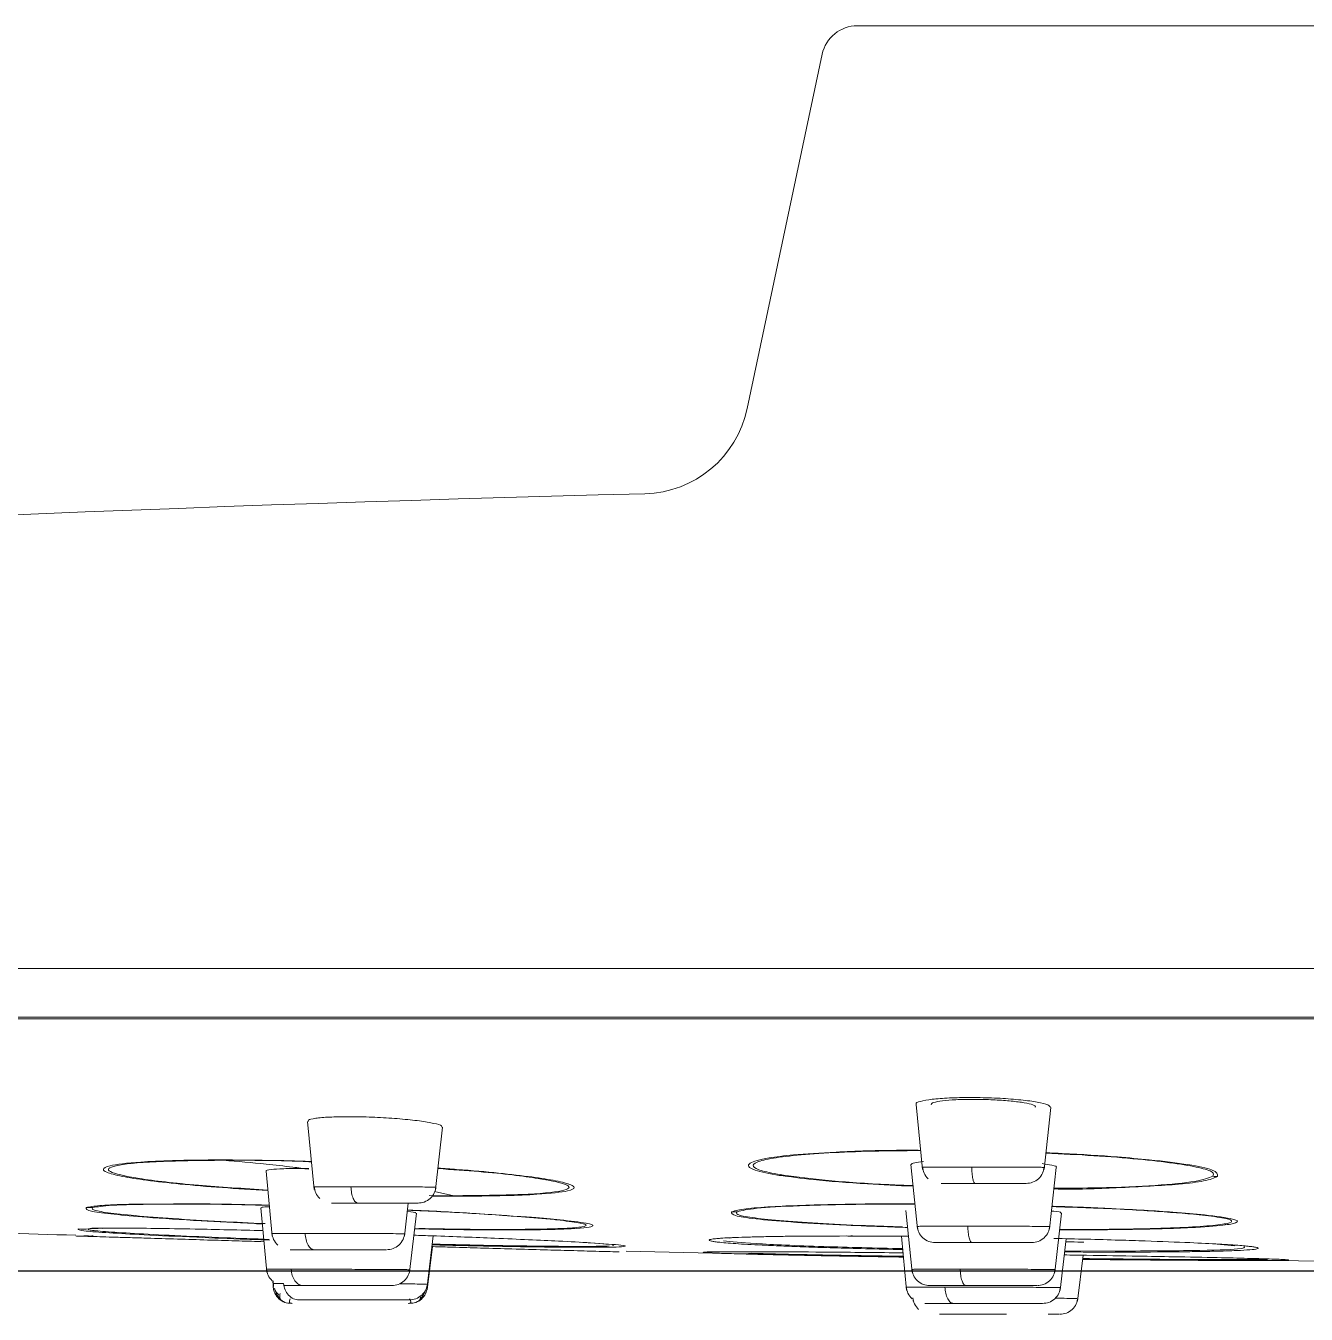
# Model space of a CAD drawing. Extents: x 2239 to 2659, y -1043 to -449.
# Drawn here: x 2483.07 to 2490.21, y -604.99 to -597.8 of the extents above; entities that cross this region are included whole.
import ezdxf

# ---------------------------------------------------------------- set-up
doc = ezdxf.new("R2010")
doc.units = 0
doc.header["$LTSCALE"] = 7
doc.header["$MEASUREMENT"] = 0
doc.layers.get('0').update_dxf_attribs({"color": 2, "linetype": 'CONTINUOUS'})
doc.layers.add('D', color=2, linetype='CONTINUOUS')

msp = doc.modelspace()

# ---------------------------------------------------------------- linework, layer by layer
at = {"color": 7, "linetype": 'Continuous', "lineweight": 15}
for p, q in [((2487.5119, -597.9595), (2487.0937, -599.9367)), ((2486.522, -600.4123), (2486.5218, -600.4123)), ((2491.9455, -603.0609), (2469.876, -603.0609)), ((2488.0355, -603.8197), (2488.0725, -604.1837)), ((2488.75, -604.1837), (2488.7876, -603.8369)), ((2484.6398, -603.9151), (2484.677, -604.2942)), ((2485.3544, -604.2942), (2485.3933, -603.9474)), ((2488.0074, -604.1559), (2488.0436, -604.5151)), ((2488.7809, -604.5151), (2488.8185, -604.1713)), ((2484.4075, -604.193), (2484.4424, -604.5555)), ((2484.6465, -604.1771), (2484.6111, -604.1769)), ((2485.1796, -604.5555), (2485.2007, -604.3709)), ((2487.9539, -604.3759), (2487.7642, -604.3772)), ((2484.3783, -604.3968), (2484.4119, -604.7567)), ((2485.209, -604.7567), (2485.2475, -604.4271)), ((2487.9792, -604.412), (2488.0134, -604.7566)), ((2488.8105, -604.7566), (2488.8471, -604.4267)), ((2489.0928, -604.4009), (2489.0271, -604.3983)), ((2483.4937, -604.5117), (2483.5273, -604.5104)), ((2483.4651, -604.558), (2483.4357, -604.557)), ((2485.3066, -604.8369), (2485.3408, -604.5535)), ((2486.2869, -604.5972), (2486.1948, -604.5914)), ((2486.3185, -604.6007), (2486.2869, -604.5972)), ((2486.3046, -604.599), (2486.3154, -604.6005)), ((2486.3492, -604.605), (2486.3416, -604.6065)), ((2487.6809, -604.5528), (2487.9934, -604.5549)), ((2487.9541, -604.5555), (2487.9831, -604.8569)), ((2488.8402, -604.8569), (2488.8729, -604.5696)), ((2489.6961, -604.5979), (2489.815, -604.6087)), ((2485.3066, -604.8551), (2485.3363, -604.6136)), ((2486.4169, -604.6398), (2486.9801, -604.6521)), ((2488.9369, -604.9181), (2488.9678, -604.6616)), ((2489.9721, -604.6911), (2490.4952, -604.6962)), ((2484.4446, -604.8041), (2484.449, -604.8551)), ((2484.4466, -604.8053), (2484.4494, -604.8369)), ((2487.9831, -604.8569), (2487.9831, -604.857)), ((2488.0188, -604.9059), (2488.0199, -604.9181)), ((2488.0199, -604.9181), (2488.0199, -604.9181)), ((2488.9369, -604.9181), (2488.9369, -604.9181)), ((2488.7912, -604.9909), (2488.8362, -604.9909))]:
    msp.add_line(p, q, dxfattribs=at)
at = {"color": 8, "linetype": 'Continuous', "lineweight": 15}
for p, q in [((2513.796, -603.3337), (2470.095, -603.3337)), ((2513.7679, -603.3423), (2470.1231, -603.3423)), ((2485.3487, -604.3064), (2485.4562, -604.3298)), ((2485.4562, -604.3298), (2485.3181, -604.3277)), ((2485.4709, -604.3325), (2485.3338, -604.3313)), ((2485.7869, -604.4441), (2486.0149, -604.4627)), ((2483.4194, -604.5146), (2483.4698, -604.5126)), ((2489.1465, -604.6386), (2488.8653, -604.637))]:
    msp.add_line(p, q, dxfattribs=at)
at = {"color": 7, "linetype": 'Continuous', "lineweight": 15}
for centre, radius, start, end in [((2487.7076, -598.0009), 0.2, 90, 168.05582), ((2486.5067, -599.8125), 0.6, 271.44753, 348.05582), ((2491.9455, -815.0441), 214.7003, 91.447533, 95.896459), ((2487.2641, -603.7566), 0.4594, 270.96991, 273.86207), ((2489.7295, -603.6625), 0.5599, 266.22295, 268.94093), ((2483.4301, -603.7969), 0.5993, 267.38663, 271.04029), ((2486.0501, -604.0165), 0.4476, 265.48997, 269.78979), ((2487.0237, -603.8007), 0.6185, 268.39921, 271.24499), ((2489.637, -603.9781), 0.4582, 267.4369, 271.04981), ((2483.3827, -603.9202), 0.5955, 267.67807, 273.53438), ((2486.2245, -604.1373), 0.4551, 262.16049, 269.31071), ((2487.0594, -604.1974), 0.4569, 269.03699, 277.06991)]:
    msp.add_arc(centre, radius, start, end, dxfattribs=at)
for points, knots in [([(2496.1834, -597.8009), (2496.1696, -597.8009), (2496.1413, -597.8009), (2495.9055, -597.8009), (2495.5145, -597.8009), (2494.9634, -597.8009), (2494.3967, -597.8009), (2493.8983, -597.8009), (2493.3889, -597.8009), (2492.7363, -597.8009), (2491.9455, -597.8009), (2491.1546, -597.8009), (2490.3648, -597.8009), (2489.6052, -597.8009), (2488.9275, -597.8009), (2488.4673, -597.8009), (2488.176, -597.8009), (2487.9451, -597.8009), (2487.7495, -597.8009), (2487.7213, -597.8009), (2487.7076, -597.8009)], [0, 0, 0, 0, 0.058248, 0.119986, 0.18429, 0.249959, 0.315627, 0.347817, 0.380014, 0.441752, 0.5, 0.558249, 0.619986, 0.68429, 0.749959, 0.815628, 0.847817, 0.880014, 0.941752, 1, 1, 1, 1]), ([(2469.7873, -603.0609), (2469.8046, -603.0609), (2469.8398, -603.0609), (2470.1309, -603.0609), (2470.6135, -603.0609), (2471.3149, -603.0609), (2472.2345, -603.0609), (2473.3711, -603.0609), (2474.7149, -603.0609), (2476.2493, -603.0609), (2477.9512, -603.0609), (2479.7924, -603.0609), (2481.7406, -603.0609), (2483.7618, -603.0609), (2485.8217, -603.0609), (2487.8875, -603.0609), (2489.9294, -603.0609), (2491.9455, -603.0609), (2493.9616, -603.0609), (2496.0035, -603.0609), (2498.0693, -603.0609), (2500.1292, -603.0609), (2502.1504, -603.0609), (2504.0986, -603.0609), (2505.9397, -603.0609), (2507.6417, -603.0609), (2509.1761, -603.0609), (2510.5199, -603.0609), (2511.6565, -603.0609), (2512.5761, -603.0609), (2513.2775, -603.0609), (2513.7601, -603.0609), (2514.0512, -603.0609), (2514.0864, -603.0609), (2514.1037, -603.0609)], [0, 0, 0, 0, 0.028642, 0.058248, 0.088734, 0.119994, 0.151901, 0.184313, 0.217069, 0.25, 0.282931, 0.315687, 0.348099, 0.380006, 0.411266, 0.441752, 0.471358, 0.5, 0.528642, 0.558248, 0.588734, 0.619994, 0.651901, 0.684313, 0.717069, 0.75, 0.782931, 0.815687, 0.848099, 0.880006, 0.911266, 0.941752, 0.971358, 1, 1, 1, 1]), ([(2488.7864, -603.8368), (2488.7837, -603.832), (2488.7783, -603.8221), (2488.7178, -603.8073), (2488.6246, -603.7944), (2488.5065, -603.7853), (2488.4073, -603.782), (2488.311, -603.7814), (2488.2186, -603.7834), (2488.1195, -603.791), (2488.0569, -603.8027), (2488.0298, -603.8129), (2488.0371, -603.8187), (2488.038, -603.8194)], [0, 0, 0, 0, 0.100281, 0.207657, 0.314938, 0.421778, 0.528031, 0.561065, 0.666815, 0.772557, 0.878599, 0.985219, 1, 1, 1, 1]), ([(2488.1209, -603.8216), (2488.1215, -603.8183), (2488.1229, -603.811), (2488.1651, -603.8016), (2488.234, -603.7945), (2488.3034, -603.792), (2488.3766, -603.7915), (2488.4535, -603.7931), (2488.548, -603.799), (2488.628, -603.808), (2488.6815, -603.8192), (2488.7062, -603.8287), (2488.7007, -603.8337), (2488.6994, -603.835)], [0, 0, 0, 0, 0.0901947, 0.1963596, 0.3020529, 0.4071285, 0.4398446, 0.5443775, 0.6488979, 0.7537567, 0.8592177, 0.9652315, 1, 1, 1, 1]), ([(2484.8682, -603.8885), (2484.8309, -603.8889), (2484.7563, -603.8898), (2484.6801, -603.8971), (2484.6401, -603.9057), (2484.6438, -603.9123), (2484.6451, -603.9146)], [0, 0, 0, 0, 0.285257, 0.570496, 0.856397, 1, 1, 1, 1]), ([(2485.388, -603.9468), (2485.389, -603.9444), (2485.3918, -603.9379), (2485.3491, -603.9255), (2485.2687, -603.9119), (2485.1575, -603.9001), (2485.0313, -603.8918), (2484.932, -603.8887), (2484.8805, -603.8885), (2484.8682, -603.8885)], [0, 0, 0, 0, 0.0958642, 0.2663128, 0.4371088, 0.6077924, 0.7779048, 0.9472631, 1, 1, 1, 1]), ([(2484.156, -604.1296), (2484.1585, -604.13), (2484.1635, -604.1308), (2484.1685, -604.1313), (2484.171, -604.1315)], [0, 0, 0, 0, 0.499954, 1, 1, 1, 1]), ([(2484.171, -604.1315), (2484.2504, -604.1382), (2484.3796, -604.1492), (2484.5376, -604.1674), (2484.6167, -604.1777), (2484.6461, -604.1815)], [0, 0, 0, 0, 0.500109, 0.813943, 1, 1, 1, 1]), ([(2488.0766, -604.1392), (2488.058, -604.1412), (2488.0155, -604.1459), (2488.0107, -604.1523), (2488.0079, -604.1559)], [0, 0, 0, 0, 0.436833, 1, 1, 1, 1]), ([(2488.0711, -604.1688), (2488.0732, -604.1808), (2488.0775, -604.2058), (2488.0944, -604.2248), (2488.1032, -604.2346)], [0, 0, 0, 0, 0.481971, 1, 1, 1, 1]), ([(2488.3462, -604.1696), (2488.3467, -604.1814), (2488.3476, -604.2058), (2488.3521, -604.2362), (2488.3583, -604.257), (2488.363, -604.2596), (2488.3653, -604.2609)], [0, 0, 0, 0, 0.241134, 0.499935, 0.758771, 1, 1, 1, 1]), ([(2488.7194, -604.2346), (2488.7282, -604.2248), (2488.7451, -604.2058), (2488.7494, -604.1808), (2488.7515, -604.1688)], [0, 0, 0, 0, 0.518029, 1, 1, 1, 1]), ([(2488.8169, -604.1711), (2488.8175, -604.1708), (2488.8254, -604.1671), (2488.8028, -604.1596), (2488.7588, -604.1533), (2488.7393, -604.1505)], [0, 0, 0, 0, 0.039304, 0.574923, 1, 1, 1, 1]), ([(2484.6111, -604.1769), (2484.5737, -604.1773), (2484.4987, -604.1779), (2484.4318, -604.1835), (2484.4018, -604.1889), (2484.4093, -604.1926), (2484.4102, -604.193)], [0, 0, 0, 0, 0.318558, 0.637102, 0.955982, 1, 1, 1, 1]), ([(2488.7194, -604.2346), (2488.7089, -604.2424), (2488.6885, -604.2576), (2488.6633, -604.2598), (2488.6511, -604.2609)], [0, 0, 0, 0, 0.517965, 1, 1, 1, 1]), ([(2484.6755, -604.2788), (2484.6777, -604.2908), (2484.682, -604.3158), (2484.6989, -604.3348), (2484.7077, -604.3446)], [0, 0, 0, 0, 0.481971, 1, 1, 1, 1]), ([(2484.921, -604.3709), (2484.9163, -604.3696), (2484.9065, -604.367), (2484.8938, -604.3462), (2484.8845, -604.3158), (2484.8826, -604.2914), (2484.8817, -604.2796)], [0, 0, 0, 0, 0.2411575, 0.499964, 0.7587396, 1, 1, 1, 1]), ([(2485.3239, -604.3446), (2485.3327, -604.3348), (2485.3496, -604.3158), (2485.354, -604.2908), (2485.3561, -604.2788)], [0, 0, 0, 0, 0.518018, 1, 1, 1, 1]), ([(2488.3653, -604.2609), (2488.335, -604.2609), (2488.2743, -604.2609), (2488.2096, -604.2609), (2488.1757, -604.2609), (2488.1756, -604.2609), (2488.1756, -604.2609)], [0, 0, 0, 0, 0.32944, 0.66162, 0.99326, 1, 1, 1, 1]), ([(2488.647, -604.2609), (2488.6497, -604.2609), (2488.6551, -604.2609), (2488.6164, -604.2609), (2488.5492, -604.2609), (2488.4598, -604.2609), (2488.3967, -604.2609), (2488.3653, -604.2609)], [0, 0, 0, 0, 0.197193, 0.398193, 0.599063, 0.800236, 1, 1, 1, 1]), ([(2483.7875, -604.3765), (2483.8937, -604.3761), (2484.0786, -604.3754), (2484.3222, -604.3809), (2484.4258, -604.3833)], [0, 0, 0, 0, 0.574506, 1, 1, 1, 1]), ([(2483.8021, -604.3765), (2483.8608, -604.3758), (2484.0125, -604.374), (2484.2472, -604.3774), (2484.4062, -604.3818), (2484.4257, -604.3823)], [0, 0, 0, 0, 0.356402, 0.920927, 1, 1, 1, 1]), ([(2484.4266, -604.391), (2484.4088, -604.3918), (2484.3794, -604.3932), (2484.3829, -604.396), (2484.3844, -604.397)], [0, 0, 0, 0, 0.601385, 1, 1, 1, 1]), ([(2484.921, -604.3709), (2484.8934, -604.3709), (2484.8381, -604.3709), (2484.7896, -604.3709), (2484.7688, -604.3709), (2484.7755, -604.3709), (2484.7757, -604.3709)], [0, 0, 0, 0, 0.329427, 0.66162, 0.993263, 1, 1, 1, 1]), ([(2485.2558, -604.3709), (2485.256, -604.3709), (2485.262, -604.3709), (2485.24, -604.3709), (2485.1887, -604.3709), (2485.1071, -604.3709), (2485.0119, -604.3709), (2484.9512, -604.3709), (2484.921, -604.3709)], [0, 0, 0, 0, 0.006155, 0.205183, 0.404179, 0.603053, 0.80222, 1, 1, 1, 1]), ([(2485.3239, -604.3446), (2485.3134, -604.3525), (2485.293, -604.3676), (2485.2678, -604.3698), (2485.2556, -604.3709)], [0, 0, 0, 0, 0.517965, 1, 1, 1, 1]), ([(2485.4562, -604.3298), (2485.4586, -604.3303), (2485.4635, -604.3314), (2485.4685, -604.3321), (2485.4709, -604.3325)], [0, 0, 0, 0, 0.500026, 1, 1, 1, 1]), ([(2485.2414, -604.4264), (2485.2425, -604.4255), (2485.2459, -604.4227), (2485.2254, -604.4208), (2485.1955, -604.4169), (2485.1954, -604.4169)], [0, 0, 0, 0, 0.322565, 0.998607, 1, 1, 1, 1]), ([(2485.1962, -604.4104), (2485.2587, -604.4131), (2485.4619, -604.4221), (2485.6716, -604.4345), (2485.7733, -604.4429), (2485.7869, -604.4441)], [0, 0, 0, 0, 0.27835, 0.903422, 1, 1, 1, 1]), ([(2485.1963, -604.4093), (2485.2068, -604.4097), (2485.3405, -604.4149), (2485.5628, -604.4275), (2485.7318, -604.4393), (2485.8104, -604.4448)], [0, 0, 0, 0, 0.043781, 0.554725, 1, 1, 1, 1]), ([(2488.8416, -604.4261), (2488.8431, -604.4253), (2488.849, -604.4223), (2488.8293, -604.4183), (2488.7962, -604.4155), (2488.7918, -604.4152)], [0, 0, 0, 0, 0.226889, 0.898005, 1, 1, 1, 1]), ([(2482.1715, -604.5042), (2482.2825, -604.51), (2482.6738, -604.5304), (2483.0654, -604.5419), (2483.346, -604.5502)], [0, 0, 0, 0, 0.2836838, 1, 1, 1, 1]), ([(2483.4253, -604.512), (2483.4315, -604.5116), (2483.4612, -604.5099), (2483.6361, -604.5099), (2483.9478, -604.5136), (2484.2595, -604.521), (2484.3902, -604.5242)], [0, 0, 0, 0, 0.0632449, 0.3070728, 0.7094663, 1, 1, 1, 1]), ([(2488.042, -604.4988), (2488.0442, -604.5106), (2488.0488, -604.5352), (2488.0723, -604.5659), (2488.1048, -604.587), (2488.1297, -604.5896), (2488.1417, -604.5909)], [0, 0, 0, 0, 0.240836, 0.49958, 0.758601, 1, 1, 1, 1]), ([(2488.3243, -604.4996), (2488.3248, -604.5114), (2488.326, -604.5358), (2488.3316, -604.5662), (2488.3393, -604.587), (2488.3451, -604.5896), (2488.348, -604.5909)], [0, 0, 0, 0, 0.241138, 0.499937, 0.758783, 1, 1, 1, 1]), ([(2488.7505, -604.5646), (2488.7593, -604.5548), (2488.7761, -604.5358), (2488.7805, -604.5108), (2488.7826, -604.4988)], [0, 0, 0, 0, 0.518029, 1, 1, 1, 1]), ([(2483.3458, -604.5543), (2483.3575, -604.5545), (2483.381, -604.5551), (2483.4044, -604.5536), (2483.416, -604.5528)], [0, 0, 0, 0, 0.500032, 1, 1, 1, 1]), ([(2483.3458, -604.5543), (2483.3481, -604.5543), (2483.3525, -604.5545), (2483.3864, -604.5556), (2483.4343, -604.557), (2483.4946, -604.5588), (2483.5697, -604.5611), (2483.6597, -604.5639), (2483.778, -604.5675), (2483.9246, -604.5719), (2484.0932, -604.577), (2484.2466, -604.5816), (2484.349, -604.5846), (2484.396, -604.586)], [0, 0, 0, 0, 0.096438, 0.194058, 0.274584, 0.355345, 0.439727, 0.5231, 0.60608, 0.726902, 0.833165, 0.923574, 1, 1, 1, 1]), ([(2483.443, -604.5536), (2483.4384, -604.5541), (2483.4291, -604.555), (2483.4201, -604.5554), (2483.4156, -604.5556)], [0, 0, 0, 0, 0.498393, 1, 1, 1, 1]), ([(2484.4408, -604.5388), (2484.4429, -604.5508), (2484.4473, -604.5758), (2484.4642, -604.5948), (2484.473, -604.6046)], [0, 0, 0, 0, 0.481971, 1, 1, 1, 1]), ([(2484.6758, -604.6309), (2484.6698, -604.6296), (2484.6575, -604.627), (2484.6413, -604.6062), (2484.6295, -604.5758), (2484.6272, -604.5514), (2484.626, -604.5396)], [0, 0, 0, 0, 0.241216, 0.500062, 0.758867, 1, 1, 1, 1]), ([(2485.1493, -604.6046), (2485.1388, -604.6124), (2485.1184, -604.6276), (2485.0932, -604.6298), (2485.081, -604.6309)], [0, 0, 0, 0, 0.5179646, 1, 1, 1, 1]), ([(2485.1493, -604.6046), (2485.1581, -604.5948), (2485.175, -604.5758), (2485.1793, -604.5508), (2485.1814, -604.5388)], [0, 0, 0, 0, 0.518029, 1, 1, 1, 1]), ([(2485.2331, -604.5499), (2485.2679, -604.5511), (2485.4295, -604.5564), (2485.7146, -604.5679), (2486.0216, -604.5813), (2486.1626, -604.5892), (2486.2191, -604.5924)], [0, 0, 0, 0, 0.082531, 0.38423, 0.753661, 1, 1, 1, 1]), ([(2486.9324, -604.5684), (2486.9398, -604.5677), (2486.9585, -604.5658), (2487.0103, -604.5633), (2487.0791, -604.5607), (2487.1615, -604.5586), (2487.2547, -604.5568), (2487.4047, -604.5549), (2487.5459, -604.5545), (2487.6458, -604.5543)], [0, 0, 0, 0, 0.0825655, 0.2078989, 0.3337151, 0.4608614, 0.5829912, 0.7048285, 1, 1, 1, 1]), ([(2486.9957, -604.5665), (2486.996, -604.5664), (2487.006, -604.5621), (2487.1147, -604.5598), (2487.2207, -604.5576)], [0, 0, 0, 0, 0.023965, 1, 1, 1, 1]), ([(2487.6458, -604.5543), (2487.6517, -604.5545), (2487.6634, -604.5551), (2487.6751, -604.5536), (2487.6809, -604.5528)], [0, 0, 0, 0, 0.5000118, 1, 1, 1, 1]), ([(2487.6458, -604.5543), (2487.7004, -604.5544), (2487.8101, -604.5545), (2487.9288, -604.5552), (2487.9915, -604.5557), (2487.9935, -604.5558)], [0, 0, 0, 0, 0.48898, 0.984026, 1, 1, 1, 1]), ([(2488.348, -604.5909), (2488.3146, -604.5909), (2488.2476, -604.5909), (2488.1769, -604.5909), (2488.141, -604.5909), (2488.1454, -604.5909), (2488.1466, -604.5909)], [0, 0, 0, 0, 0.293948, 0.590509, 0.886575, 1, 1, 1, 1]), ([(2488.6797, -604.5909), (2488.681, -604.5909), (2488.6837, -604.5909), (2488.6355, -604.5909), (2488.5563, -604.5909), (2488.4537, -604.5909), (2488.3831, -604.5909), (2488.348, -604.5909)], [0, 0, 0, 0, 0.197201, 0.398231, 0.599129, 0.800338, 1, 1, 1, 1]), ([(2488.7505, -604.5646), (2488.74, -604.5725), (2488.7196, -604.5876), (2488.6943, -604.5898), (2488.6821, -604.5909)], [0, 0, 0, 0, 0.518045, 1, 1, 1, 1]), ([(2488.8045, -604.568), (2488.8661, -604.5694), (2488.9927, -604.5722), (2489.1623, -604.577), (2489.3623, -604.5833), (2489.5566, -604.5908), (2489.7059, -604.598), (2489.7919, -604.6033), (2489.8426, -604.607), (2489.8825, -604.6105), (2489.9006, -604.6127), (2489.9095, -604.6137)], [0, 0, 0, 0, 0.114652, 0.235462, 0.338113, 0.539914, 0.701078, 0.779566, 0.861671, 0.931416, 1, 1, 1, 1]), ([(2488.9695, -604.5896), (2488.971, -604.5895), (2488.9756, -604.589), (2488.9401, -604.5877), (2488.8878, -604.5866), (2488.871, -604.5862)], [0, 0, 0, 0, 0.234517, 0.755063, 1, 1, 1, 1]), ([(2484.5428, -604.6309), (2484.5423, -604.6309), (2484.5413, -604.6309), (2484.5906, -604.6309), (2484.6475, -604.6309), (2484.6758, -604.6309)], [0, 0, 0, 0, 0.333842, 0.668199, 1, 1, 1, 1]), ([(2484.6758, -604.6309), (2484.7083, -604.6309), (2484.7735, -604.6309), (2484.8829, -604.6309), (2484.9793, -604.6309), (2485.0531, -604.6309), (2485.0703, -604.6309), (2485.0788, -604.6309)], [0, 0, 0, 0, 0.199459, 0.400705, 0.601597, 0.802617, 1, 1, 1, 1]), ([(2485.3335, -604.6135), (2485.3358, -604.6136), (2485.3747, -604.6147), (2485.4667, -604.6174), (2485.6166, -604.6216), (2485.7905, -604.6266), (2485.9607, -604.6314), (2486.1204, -604.6359), (2486.2372, -604.6392), (2486.3155, -604.6413), (2486.3664, -604.6427), (2486.3752, -604.643), (2486.3788, -604.6431)], [0, 0, 0, 0, 0.004235, 0.072889, 0.17778, 0.301599, 0.442095, 0.577596, 0.73969, 0.837505, 0.934984, 1, 1, 1, 1]), ([(2486.8517, -604.6444), (2486.8519, -604.6444), (2486.8542, -604.6439), (2486.8684, -604.6434), (2486.8981, -604.6427), (2486.9472, -604.6421), (2487.0205, -604.6418), (2487.1248, -604.6418), (2487.2915, -604.6424), (2487.4992, -604.6437), (2487.7387, -604.6459), (2487.8763, -604.6472), (2487.9539, -604.6481), (2487.963, -604.6482)], [0, 0, 0, 0, 0.005767, 0.082053, 0.157773, 0.233121, 0.339672, 0.445984, 0.552563, 0.764401, 0.874386, 0.985346, 1, 1, 1, 1]), ([(2487.1172, -604.6559), (2487.1486, -604.6567), (2487.1813, -604.6575), (2487.2206, -604.6583), (2487.2221, -604.6584)], [0, 0, 0, 0, 0.962764, 1, 1, 1, 1]), ([(2487.9653, -604.672), (2487.9564, -604.6719), (2487.8947, -604.6709), (2487.803, -604.6694), (2487.6899, -604.6675), (2487.5966, -604.6659), (2487.4987, -604.6641), (2487.3991, -604.6621), (2487.3202, -604.6605), (2487.28, -604.6596), (2487.27, -604.6594)], [0, 0, 0, 0, 0.032996, 0.230048, 0.357058, 0.486326, 0.618353, 0.781031, 0.945152, 1, 1, 1, 1]), ([(2488.8626, -604.66), (2488.9044, -604.6606), (2489.0486, -604.6628), (2489.2548, -604.6663), (2489.5024, -604.6707), (2489.7157, -604.6749), (2489.8328, -604.6777), (2489.8864, -604.679)], [0, 0, 0, 0, 0.0987522, 0.3414214, 0.5183789, 0.7793257, 1, 1, 1, 1]), ([(2489.1465, -604.6386), (2489.1522, -604.64), (2489.1638, -604.6429), (2489.1755, -604.6437), (2489.1813, -604.6441)], [0, 0, 0, 0, 0.500018, 1, 1, 1, 1]), ([(2484.4103, -604.7388), (2484.4124, -604.7508), (2484.4167, -604.7758), (2484.4336, -604.7948), (2484.4424, -604.8046)], [0, 0, 0, 0, 0.482131, 1, 1, 1, 1]), ([(2484.5479, -604.7396), (2484.5494, -604.7514), (2484.5525, -604.7758), (2484.5679, -604.8062), (2484.5892, -604.827), (2484.6054, -604.8296), (2484.6132, -604.8309)], [0, 0, 0, 0, 0.241282, 0.500065, 0.75879, 1, 1, 1, 1]), ([(2485.1789, -604.8046), (2485.1877, -604.7948), (2485.2046, -604.7758), (2485.2089, -604.7508), (2485.211, -604.7388)], [0, 0, 0, 0, 0.517869, 1, 1, 1, 1]), ([(2488.0117, -604.7388), (2488.0139, -604.7506), (2488.0184, -604.7752), (2488.0419, -604.8059), (2488.0744, -604.827), (2488.0993, -604.8296), (2488.1113, -604.8309)], [0, 0, 0, 0, 0.240833, 0.499551, 0.758604, 1, 1, 1, 1]), ([(2488.2819, -604.7396), (2488.2827, -604.7514), (2488.2842, -604.7758), (2488.2918, -604.8062), (2488.3024, -604.827), (2488.3104, -604.8296), (2488.3143, -604.8309)], [0, 0, 0, 0, 0.241276, 0.500064, 0.758795, 1, 1, 1, 1]), ([(2488.7128, -604.8309), (2488.7248, -604.8296), (2488.7497, -604.827), (2488.7822, -604.8059), (2488.8057, -604.7752), (2488.8102, -604.7506), (2488.8124, -604.7388)], [0, 0, 0, 0, 0.241431, 0.5004453, 0.7591816, 1, 1, 1, 1]), ([(2489.8864, -604.679), (2489.9081, -604.6795), (2489.9531, -604.6807), (2490.0134, -604.6825), (2490.0647, -604.6843), (2490.0948, -604.6858), (2490.1091, -604.6868), (2490.1147, -604.6876), (2490.1149, -604.6886), (2490.0996, -604.6896), (2490.0503, -604.6906), (2489.9591, -604.6911), (2489.8461, -604.6912), (2489.7032, -604.6905), (2489.5766, -604.6901), (2489.375, -604.6887), (2489.1615, -604.6869), (2489.0167, -604.6854), (2488.965, -604.6848)], [0, 0, 0, 0, 0.0449381, 0.0935346, 0.1558956, 0.2155152, 0.2484378, 0.2807153, 0.3124914, 0.3849415, 0.455671, 0.5430633, 0.6396169, 0.6955816, 0.7513337, 0.8470223, 0.9454034, 1, 1, 1, 1]), ([(2484.5056, -604.8196), (2484.5075, -604.8314), (2484.5116, -604.8558), (2484.532, -604.8862), (2484.5601, -604.907), (2484.5815, -604.9096), (2484.5918, -604.9109)], [0, 0, 0, 0, 0.241145, 0.499944, 0.758764, 1, 1, 1, 1]), ([(2485.1789, -604.8046), (2485.1684, -604.8125), (2485.148, -604.8276), (2485.1227, -604.8298), (2485.1106, -604.8309)], [0, 0, 0, 0, 0.517965, 1, 1, 1, 1]), ([(2485.2766, -604.8846), (2485.2854, -604.8748), (2485.3023, -604.8558), (2485.3066, -604.8308), (2485.3087, -604.8188)], [0, 0, 0, 0, 0.518029, 1, 1, 1, 1]), ([(2484.4477, -604.8396), (2484.45, -604.8514), (2484.4547, -604.8758), (2484.4782, -604.9062), (2484.5106, -604.927), (2484.5353, -604.9296), (2484.5473, -604.9309)], [0, 0, 0, 0, 0.2411528, 0.4999588, 0.758811, 1, 1, 1, 1]), ([(2484.4549, -604.8455), (2484.4556, -604.8482), (2484.4591, -604.8635), (2484.4705, -604.8751), (2484.4799, -604.8846)], [0, 0, 0, 0, 0.175859, 1, 1, 1, 1]), ([(2484.4601, -604.8577), (2484.4613, -604.863), (2484.4637, -604.8747), (2484.4738, -604.8905), (2484.4826, -604.8999), (2484.4871, -604.9046)], [0, 0, 0, 0, 0.296924, 0.644985, 1, 1, 1, 1]), ([(2484.4869, -604.8747), (2484.4843, -604.8856), (2484.4794, -604.9068), (2484.5016, -604.9188), (2484.5124, -604.9246)], [0, 0, 0, 0, 0.513991, 1, 1, 1, 1]), ([(2484.5109, -604.8309), (2484.5108, -604.8309), (2484.5056, -604.8309), (2484.5365, -604.8309), (2484.5877, -604.8309), (2484.6132, -604.8309)], [0, 0, 0, 0, 0.00743, 0.505773, 1, 1, 1, 1]), ([(2484.6132, -604.8309), (2484.6457, -604.8309), (2484.7108, -604.8309), (2484.8318, -604.8309), (2484.9479, -604.8309), (2485.0425, -604.8309), (2485.1027, -604.8309), (2485.1065, -604.8309), (2485.1083, -604.8309)], [0, 0, 0, 0, 0.170009, 0.341598, 0.512903, 0.68431, 0.855746, 1, 1, 1, 1]), ([(2485.2766, -604.8846), (2485.2661, -604.8924), (2485.2457, -604.9076), (2485.2204, -604.9098), (2485.2083, -604.9109)], [0, 0, 0, 0, 0.517965, 1, 1, 1, 1]), ([(2485.2088, -604.9309), (2485.2205, -604.9297), (2485.2445, -604.9273), (2485.2763, -604.9075), (2485.3, -604.8783), (2485.3054, -604.8546), (2485.3081, -604.8431)], [0, 0, 0, 0, 0.240347, 0.49827, 0.757095, 1, 1, 1, 1]), ([(2485.2438, -604.9246), (2485.2551, -604.9189), (2485.2721, -604.9104), (2485.2689, -604.895), (2485.2679, -604.8899)], [0, 0, 0, 0, 0.668307, 1, 1, 1, 1]), ([(2485.2686, -604.9046), (2485.2731, -604.8999), (2485.2818, -604.8905), (2485.2914, -604.8755), (2485.2936, -604.8647), (2485.2945, -604.8602)], [0, 0, 0, 0, 0.373077, 0.738781, 1, 1, 1, 1]), ([(2487.9814, -604.8388), (2487.9835, -604.8508), (2487.9878, -604.8758), (2488.0047, -604.8948), (2488.0135, -604.9046)], [0, 0, 0, 0, 0.48196, 1, 1, 1, 1]), ([(2488.3143, -604.8309), (2488.2786, -604.8309), (2488.2068, -604.8309), (2488.138, -604.8309), (2488.1064, -604.8309), (2488.1133, -604.8309), (2488.1142, -604.8309)], [0, 0, 0, 0, 0.3168647, 0.6366914, 0.9559731, 1, 1, 1, 1]), ([(2488.1966, -604.8396), (2488.1977, -604.8514), (2488.2001, -604.8758), (2488.2119, -604.9062), (2488.2281, -604.927), (2488.2404, -604.9296), (2488.2464, -604.9309)], [0, 0, 0, 0, 0.241149, 0.499967, 0.758804, 1, 1, 1, 1]), ([(2488.71, -604.8309), (2488.708, -604.8309), (2488.7037, -604.8309), (2488.6422, -604.8309), (2488.5474, -604.8309), (2488.4299, -604.8309), (2488.3527, -604.8309), (2488.3143, -604.8309)], [0, 0, 0, 0, 0.177982, 0.383846, 0.589582, 0.795643, 1, 1, 1, 1]), ([(2488.8101, -604.9046), (2488.8188, -604.8948), (2488.8357, -604.8758), (2488.8401, -604.8508), (2488.8422, -604.8388)], [0, 0, 0, 0, 0.518006, 1, 1, 1, 1]), ([(2484.5538, -604.9309), (2484.5472, -604.9298), (2484.5334, -604.9275), (2484.5398, -604.9124), (2484.5432, -604.9046)], [0, 0, 0, 0, 0.477784, 1, 1, 1, 1]), ([(2484.5918, -604.9109), (2484.6176, -604.9109), (2484.6694, -604.9109), (2484.7904, -604.9109), (2484.922, -604.9109), (2485.048, -604.9109), (2485.1469, -604.9109), (2485.2086, -604.9109), (2485.2069, -604.9109), (2485.2061, -604.9109)], [0, 0, 0, 0, 0.141778, 0.284927, 0.427823, 0.570807, 0.713817, 0.856776, 1, 1, 1, 1]), ([(2485.2088, -604.9046), (2485.2129, -604.9124), (2485.2207, -604.9275), (2485.2078, -604.9298), (2485.2016, -604.9309)], [0, 0, 0, 0, 0.522265, 1, 1, 1, 1]), ([(2488.0181, -604.8988), (2488.0202, -604.9108), (2488.0246, -604.9358), (2488.0415, -604.9548), (2488.0503, -604.9646)], [0, 0, 0, 0, 0.482131, 1, 1, 1, 1]), ([(2488.0839, -604.9309), (2488.0833, -604.9309), (2488.082, -604.9309), (2488.1423, -604.9309), (2488.2118, -604.9309), (2488.2464, -604.9309)], [0, 0, 0, 0, 0.3339436, 0.66843, 1, 1, 1, 1]), ([(2488.2464, -604.9309), (2488.2861, -604.9309), (2488.3658, -604.9309), (2488.4995, -604.9309), (2488.6173, -604.9309), (2488.7079, -604.9309), (2488.7291, -604.9309), (2488.7397, -604.9309)], [0, 0, 0, 0, 0.198628, 0.399158, 0.599347, 0.799657, 1, 1, 1, 1]), ([(2488.8101, -604.9046), (2488.7995, -604.9124), (2488.7792, -604.9276), (2488.7539, -604.9298), (2488.7417, -604.9309)], [0, 0, 0, 0, 0.517965, 1, 1, 1, 1]), ([(2488.8395, -604.9909), (2488.8515, -604.9896), (2488.8764, -604.987), (2488.9089, -604.9659), (2488.9324, -604.9352), (2488.937, -604.9106), (2488.9392, -604.8988)], [0, 0, 0, 0, 0.2414043, 0.5004323, 0.7591585, 1, 1, 1, 1]), ([(2488.1662, -604.9909), (2488.1943, -604.9909), (2488.2509, -604.9909), (2488.3817, -604.9909), (2488.4862, -604.9909), (2488.5358, -604.9909), (2488.5411, -604.9909)], [0, 0, 0, 0, 0.318505, 0.640212, 0.961608, 1, 1, 1, 1]), ([(2488.773, -604.9909), (2488.7955, -604.9909), (2488.8353, -604.9909), (2488.8339, -604.9909), (2488.8333, -604.9909)], [0, 0, 0, 0, 0.565979, 1, 1, 1, 1])]:
    msp.add_open_spline(points, degree=3, knots=knots, dxfattribs=at)
at = {"color": 8, "linetype": 'Continuous', "lineweight": 15}
for points, knots in [([(2487.2719, -604.2159), (2487.2203, -604.2061), (2487.1031, -604.1838), (2487.085, -604.1492), (2487.1861, -604.1209), (2487.3566, -604.0998), (2487.5976, -604.084), (2487.8506, -604.0753), (2488.0247, -604.0761), (2488.0616, -604.0763)], [0, 0, 0, 0, 0.154651, 0.351067, 0.518434, 0.632895, 0.777285, 0.952697, 1, 1, 1, 1]), ([(2487.2951, -604.215), (2487.2511, -604.2069), (2487.163, -604.1909), (2487.1169, -604.1657), (2487.1368, -604.1414), (2487.2285, -604.1193), (2487.3849, -604.1007), (2487.5987, -604.0869), (2487.8295, -604.0789), (2487.9941, -604.0782), (2488.0618, -604.0779)], [0, 0, 0, 0, 0.1299215, 0.2598958, 0.3898733, 0.5197882, 0.6496692, 0.779473, 0.9093005, 1, 1, 1, 1]), ([(2488.76, -604.0917), (2488.851, -604.0963), (2489.0376, -604.1055), (2489.2819, -604.1251), (2489.4823, -604.1477), (2489.6234, -604.1724), (2489.7033, -604.1976), (2489.6962, -604.2134), (2489.6926, -604.2213)], [0, 0, 0, 0, 0.160247, 0.328187, 0.496087, 0.663949, 0.831929, 1, 1, 1, 1]), ([(2488.7601, -604.0901), (2488.7909, -604.0913), (2488.9337, -604.0971), (2489.1331, -604.1104), (2489.3737, -604.1315), (2489.5659, -604.1558), (2489.7201, -604.1884), (2489.7195, -604.2101), (2489.7192, -604.2224)], [0, 0, 0, 0, 0.051427, 0.239202, 0.363999, 0.555989, 0.74886, 1, 1, 1, 1]), ([(2484.4178, -604.2996), (2484.3306, -604.2948), (2484.1497, -604.2847), (2483.9249, -604.2648), (2483.7346, -604.2437), (2483.5919, -604.2211), (2483.5148, -604.2003), (2483.4908, -604.18), (2483.5289, -604.159), (2483.6697, -604.1425), (2483.8893, -604.1317), (2484.0616, -604.1303), (2484.156, -604.1296)], [0, 0, 0, 0, 0.0891361, 0.1851168, 0.2786368, 0.3691165, 0.4727642, 0.5480164, 0.6508329, 0.7940031, 0.8872448, 1, 1, 1, 1]), ([(2484.4176, -604.2978), (2484.2825, -604.2893), (2483.9906, -604.2708), (2483.6727, -604.2333), (2483.506, -604.1943), (2483.5392, -604.1603), (2483.7644, -604.1365), (2484.0355, -604.1331), (2484.171, -604.1315)], [0, 0, 0, 0, 0.147043, 0.317651, 0.488249, 0.658859, 0.82946, 1, 1, 1, 1]), ([(2484.156, -604.1296), (2484.2427, -604.1302), (2484.4017, -604.1313), (2484.5777, -604.1352), (2484.6597, -604.1385), (2484.6618, -604.1385)], [0, 0, 0, 0, 0.539609, 0.988603, 1, 1, 1, 1]), ([(2484.171, -604.1315), (2484.3255, -604.1318), (2484.4848, -604.1322), (2484.6568, -604.1401), (2484.6619, -604.1403)], [0, 0, 0, 0, 0.970385, 1, 1, 1, 1]), ([(2488.3462, -604.1696), (2488.312, -604.1696), (2488.2378, -604.1696), (2488.1595, -604.1698), (2488.109, -604.1701), (2488.0823, -604.1705), (2488.0695, -604.1708), (2488.0724, -604.1709), (2488.0729, -604.171)], [0, 0, 0, 0, 0.227233, 0.492293, 0.639741, 0.796755, 0.963345, 1, 1, 1, 1]), ([(2488.7496, -604.1717), (2488.7491, -604.1716), (2488.7478, -604.1713), (2488.7208, -604.1709), (2488.6766, -604.1704), (2488.6218, -604.1701), (2488.5473, -604.1698), (2488.4528, -604.1696), (2488.3799, -604.1696), (2488.3462, -604.1696)], [0, 0, 0, 0, 0.109588, 0.257026, 0.393659, 0.519483, 0.634489, 0.831331, 1, 1, 1, 1]), ([(2485.3674, -604.1782), (2485.4463, -604.1837), (2485.6802, -604.1999), (2485.9523, -604.2336), (2486.1214, -604.2719), (2486.0878, -604.3039), (2485.8627, -604.3254), (2485.5917, -604.3283), (2485.4562, -604.3298)], [0, 0, 0, 0, 0.09251, 0.274001, 0.455497, 0.637013, 0.818531, 1, 1, 1, 1]), ([(2485.3677, -604.1758), (2485.4028, -604.178), (2485.5308, -604.186), (2485.708, -604.2033), (2485.898, -604.2248), (2486.0372, -604.2471), (2486.1125, -604.2671), (2486.1359, -604.2862), (2486.0984, -604.3057), (2485.9586, -604.3208), (2485.7391, -604.3306), (2485.566, -604.3318), (2485.4709, -604.3325)], [0, 0, 0, 0, 0.0386002, 0.1405928, 0.2392116, 0.3349438, 0.4423958, 0.5213671, 0.6293878, 0.7806683, 0.8796506, 1, 1, 1, 1]), ([(2488.0196, -604.2765), (2487.9331, -604.2725), (2487.7269, -604.2628), (2487.463, -604.2419), (2487.3318, -604.2241), (2487.2719, -604.2159)], [0, 0, 0, 0, 0.281757, 0.671918, 1, 1, 1, 1]), ([(2488.0192, -604.2732), (2487.9739, -604.2715), (2487.797, -604.265), (2487.5286, -604.2453), (2487.3729, -604.2251), (2487.2951, -604.215)], [0, 0, 0, 0, 0.147147, 0.57367, 1, 1, 1, 1]), ([(2489.7192, -604.2224), (2489.6988, -604.2309), (2489.6607, -604.2468), (2489.481, -604.2701), (2489.1946, -604.283), (2488.9323, -604.2959), (2488.8056, -604.2915), (2488.8053, -604.2915)], [0, 0, 0, 0, 0.227031, 0.424287, 0.74673, 0.999532, 1, 1, 1, 1]), ([(2489.6926, -604.2213), (2489.6669, -604.2312), (2489.6156, -604.2511), (2489.3835, -604.2728), (2489.1057, -604.286), (2488.8911, -604.2873), (2488.8057, -604.2878)], [0, 0, 0, 0, 0.2735596, 0.5465922, 0.8195395, 1, 1, 1, 1]), ([(2484.8817, -604.2796), (2484.8504, -604.2796), (2484.7825, -604.2796), (2484.7196, -604.2798), (2484.6871, -604.2801), (2484.6747, -604.2804), (2484.677, -604.2805), (2484.6775, -604.2806)], [0, 0, 0, 0, 0.268717, 0.582189, 0.756552, 0.942238, 1, 1, 1, 1]), ([(2485.3539, -604.2821), (2485.3538, -604.282), (2485.3535, -604.2817), (2485.3299, -604.2813), (2485.2852, -604.2808), (2485.2239, -604.2804), (2485.159, -604.2801), (2485.0807, -604.2799), (2484.985, -604.2797), (2484.9163, -604.2796), (2484.8817, -604.2796)], [0, 0, 0, 0, 0.081815, 0.205403, 0.344491, 0.469824, 0.581395, 0.679189, 0.838709, 1, 1, 1, 1]), ([(2483.4028, -604.3956), (2483.4236, -604.3917), (2483.4631, -604.3842), (2483.5947, -604.377), (2483.7375, -604.3766), (2483.8021, -604.3765)], [0, 0, 0, 0, 0.377841, 0.718618, 1, 1, 1, 1]), ([(2483.441, -604.3961), (2483.4673, -604.3912), (2483.5198, -604.3813), (2483.6983, -604.3781), (2483.7875, -604.3765)], [0, 0, 0, 0, 0.500564, 1, 1, 1, 1]), ([(2487.0064, -604.4189), (2487.0274, -604.4133), (2487.0667, -604.4029), (2487.2526, -604.3877), (2487.5535, -604.3777), (2487.852, -604.374), (2488.0094, -604.3753), (2488.0295, -604.3754)], [0, 0, 0, 0, 0.215043, 0.403437, 0.715392, 0.963603, 1, 1, 1, 1]), ([(2487.0372, -604.419), (2487.0649, -604.4123), (2487.1204, -604.3989), (2487.3703, -604.3846), (2487.6808, -604.3764), (2487.9248, -604.3767), (2488.0297, -604.3769)], [0, 0, 0, 0, 0.266909, 0.53324, 0.799501, 1, 1, 1, 1]), ([(2488.7945, -604.3904), (2488.8581, -604.3923), (2489.0634, -604.3983), (2489.3659, -604.4141), (2489.533, -604.4286), (2489.6165, -604.4358)], [0, 0, 0, 0, 0.183465, 0.591926, 1, 1, 1, 1]), ([(2488.7947, -604.3886), (2488.7971, -604.3886), (2488.9169, -604.3915), (2489.1584, -604.4025), (2489.4543, -604.4185), (2489.5903, -604.4311), (2489.6454, -604.4362)], [0, 0, 0, 0, 0.0063756, 0.3271807, 0.7274784, 1, 1, 1, 1]), ([(2484.3867, -604.4869), (2484.3724, -604.4863), (2484.2482, -604.4815), (2484.02, -604.4687), (2483.7473, -604.451), (2483.5483, -604.4329), (2483.4018, -604.4136), (2483.4024, -604.4024), (2483.4028, -604.3956)], [0, 0, 0, 0, 0.022396, 0.195041, 0.401734, 0.568086, 0.73949, 1, 1, 1, 1]), ([(2484.403, -604.4852), (2484.3186, -604.4813), (2484.132, -604.4727), (2483.882, -604.4574), (2483.667, -604.4406), (2483.5153, -604.4242), (2483.4292, -604.4087), (2483.4371, -604.4003), (2483.441, -604.3961)], [0, 0, 0, 0, 0.141814, 0.313529, 0.485167, 0.656665, 0.828273, 1, 1, 1, 1]), ([(2486.0149, -604.4627), (2486.0621, -604.4681), (2486.1564, -604.4787), (2486.2051, -604.4925), (2486.1833, -604.504), (2486.0842, -604.5122), (2485.9159, -604.5171), (2485.6858, -604.5182), (2485.4606, -604.5165), (2485.3086, -604.5134), (2485.2601, -604.5123)], [0, 0, 0, 0, 0.133859, 0.267796, 0.40176, 0.535646, 0.669529, 0.803363, 0.937227, 1, 1, 1, 1]), ([(2485.8104, -604.4448), (2485.8375, -604.4465), (2485.9368, -604.453), (2486.0014, -604.4594), (2486.0485, -604.4641)], [0, 0, 0, 0, 0.272111, 1, 1, 1, 1]), ([(2487.9886, -604.5064), (2487.9509, -604.5053), (2487.8288, -604.5021), (2487.6121, -604.4927), (2487.3578, -604.4788), (2487.1505, -604.4611), (2487.0032, -604.4406), (2487.0053, -604.4268), (2487.0064, -604.4189)], [0, 0, 0, 0, 0.060074, 0.194422, 0.384434, 0.567816, 0.753396, 1, 1, 1, 1]), ([(2487.9606, -604.5035), (2487.8901, -604.5012), (2487.7172, -604.4956), (2487.4793, -604.4835), (2487.2631, -604.4682), (2487.1111, -604.4518), (2487.0252, -604.4349), (2487.0332, -604.4243), (2487.0372, -604.419)], [0, 0, 0, 0, 0.121096, 0.296887, 0.472654, 0.648355, 0.824134, 1, 1, 1, 1]), ([(2489.6454, -604.4362), (2489.708, -604.4441), (2489.8308, -604.4596), (2489.8387, -604.4794), (2489.7539, -604.4956), (2489.5678, -604.5093), (2489.2533, -604.5191), (2488.9685, -604.52), (2488.8367, -604.5204)], [0, 0, 0, 0, 0.1817209, 0.3563219, 0.4798277, 0.6358737, 0.8313911, 1, 1, 1, 1]), ([(2489.6165, -604.4358), (2489.6639, -604.4414), (2489.7585, -604.4526), (2489.8077, -604.4691), (2489.7863, -604.4842), (2489.6874, -604.4973), (2489.5189, -604.5077), (2489.2886, -604.5147), (2489.0551, -604.5182), (2488.8941, -604.5179), (2488.837, -604.5178)], [0, 0, 0, 0, 0.13239, 0.264872, 0.397395, 0.529864, 0.662348, 0.794795, 0.927243, 1, 1, 1, 1]), ([(2484.4261, -604.5767), (2484.3841, -604.5753), (2484.2378, -604.5704), (2483.9946, -604.5604), (2483.7274, -604.5481), (2483.5197, -604.5363), (2483.3605, -604.5243), (2483.3593, -604.5187), (2483.3586, -604.5152)], [0, 0, 0, 0, 0.061567, 0.214548, 0.403021, 0.56458, 0.735959, 1, 1, 1, 1]), ([(2484.4257, -604.573), (2484.3421, -604.57), (2484.15, -604.5631), (2483.8903, -604.5518), (2483.6617, -604.5397), (2483.5002, -604.5294), (2483.4086, -604.5206), (2483.4158, -604.5166), (2483.4194, -604.5146)], [0, 0, 0, 0, 0.133609, 0.307064, 0.480332, 0.653302, 0.826575, 1, 1, 1, 1]), ([(2486.0485, -604.4641), (2486.1046, -604.4706), (2486.211, -604.483), (2486.2516, -604.5009), (2486.1584, -604.5141), (2485.9067, -604.5209), (2485.6017, -604.5214), (2485.3439, -604.5164), (2485.2373, -604.5144)], [0, 0, 0, 0, 0.159269, 0.302094, 0.52301, 0.67605, 0.865992, 1, 1, 1, 1]), ([(2488.3243, -604.4996), (2488.2876, -604.4996), (2488.2081, -604.4996), (2488.1266, -604.4998), (2488.0753, -604.5), (2488.0503, -604.5006), (2488.0388, -604.5003), (2488.0423, -604.5009), (2488.0423, -604.5009)], [0, 0, 0, 0, 0.235122, 0.509573, 0.662294, 0.82497, 0.997602, 1, 1, 1, 1]), ([(2488.7822, -604.5018), (2488.7802, -604.5016), (2488.776, -604.5013), (2488.7409, -604.5009), (2488.6883, -604.5004), (2488.6257, -604.5001), (2488.543, -604.4998), (2488.4395, -604.4997), (2488.361, -604.4996), (2488.3243, -604.4996)], [0, 0, 0, 0, 0.1328924, 0.2782357, 0.412245, 0.5349274, 0.6462762, 0.8342943, 1, 1, 1, 1]), ([(2484.626, -604.5396), (2484.5942, -604.5396), (2484.5255, -604.5396), (2484.4692, -604.5397), (2484.4436, -604.5401), (2484.4429, -604.5403), (2484.4425, -604.5404)], [0, 0, 0, 0, 0.299143, 0.648099, 0.842202, 1, 1, 1, 1]), ([(2485.1796, -604.5423), (2485.1801, -604.5423), (2485.1827, -604.5421), (2485.1686, -604.5418), (2485.1333, -604.5413), (2485.0735, -604.5408), (2484.9818, -604.5403), (2484.8667, -604.54), (2484.7358, -604.5397), (2484.6631, -604.5396), (2484.626, -604.5396)], [0, 0, 0, 0, 0.023587, 0.133818, 0.250535, 0.384628, 0.503122, 0.692299, 0.843234, 1, 1, 1, 1]), ([(2486.2191, -604.5924), (2486.2872, -604.597), (2486.4145, -604.6058), (2486.4209, -604.613), (2486.3452, -604.6169), (2486.1839, -604.6182), (2485.8853, -604.6152), (2485.5737, -604.6098), (2485.3733, -604.6047), (2485.3347, -604.6037)], [0, 0, 0, 0, 0.187363, 0.349732, 0.460091, 0.59811, 0.773267, 0.956376, 1, 1, 1, 1]), ([(2486.3234, -604.61), (2486.2937, -604.611), (2486.2343, -604.6129), (2486.0496, -604.6124), (2485.8062, -604.6093), (2485.5611, -604.605), (2485.3932, -604.601), (2485.3352, -604.5996)], [0, 0, 0, 0, 0.220936, 0.441874, 0.662794, 0.883648, 1, 1, 1, 1]), ([(2487.9613, -604.6304), (2487.8908, -604.6287), (2487.756, -604.6257), (2487.5824, -604.6207), (2487.436, -604.6159), (2487.3098, -604.6112), (2487.1715, -604.6053), (2487.0621, -604.5993), (2486.9847, -604.5937), (2486.9418, -604.5898), (2486.912, -604.5862), (2486.8929, -604.583), (2486.8806, -604.5794), (2486.8807, -604.5753), (2486.8948, -604.5714), (2486.922, -604.5693), (2486.9324, -604.5684)], [0, 0, 0, 0, 0.095904, 0.183349, 0.256475, 0.328874, 0.402749, 0.525391, 0.586948, 0.649975, 0.699212, 0.748763, 0.798879, 0.868338, 0.94992, 1, 1, 1, 1]), ([(2487.9607, -604.625), (2487.808, -604.6213), (2487.4774, -604.6134), (2487.1021, -604.5964), (2487.0077, -604.5858), (2486.9605, -604.5805)], [0, 0, 0, 0, 0.300374, 0.6502, 1, 1, 1, 1]), ([(2487.0518, -604.6542), (2487.0305, -604.6536), (2486.9877, -604.6524), (2486.9312, -604.6505), (2486.8836, -604.6486), (2486.8579, -604.647), (2486.8476, -604.6459), (2486.8475, -604.6453), (2486.8474, -604.645)], [0, 0, 0, 0, 0.160404, 0.323589, 0.542028, 0.761893, 0.881046, 1, 1, 1, 1]), ([(2487.27, -604.6594), (2487.2488, -604.659), (2487.1652, -604.6572), (2487.1003, -604.6555), (2487.0518, -604.6542)], [0, 0, 0, 0, 0.252639, 1, 1, 1, 1]), ([(2487.9649, -604.6677), (2487.8054, -604.6652), (2487.4517, -604.6596), (2487.2348, -604.6539), (2487.1157, -604.6508)], [0, 0, 0, 0, 0.450613, 1, 1, 1, 1]), ([(2489.1813, -604.6441), (2489.1168, -604.6441), (2489.0152, -604.644), (2488.9048, -604.6432), (2488.8646, -604.643)], [0, 0, 0, 0, 0.635312, 1, 1, 1, 1]), ([(2489.8663, -604.6133), (2489.87, -604.6181), (2489.8774, -604.6278), (2489.6072, -604.6367), (2489.3, -604.6379), (2489.1465, -604.6386)], [0, 0, 0, 0, 0.333465, 0.666805, 1, 1, 1, 1]), ([(2489.9095, -604.6137), (2489.9168, -604.6147), (2489.9352, -604.6174), (2489.949, -604.6216), (2489.9429, -604.6266), (2489.9043, -604.6314), (2489.8256, -604.6359), (2489.7217, -604.6391), (2489.6049, -604.6414), (2489.4452, -604.6435), (2489.2908, -604.6439), (2489.1813, -604.6441)], [0, 0, 0, 0, 0.058583, 0.148113, 0.25387, 0.373945, 0.489997, 0.628752, 0.712702, 0.796389, 1, 1, 1, 1]), ([(2484.5478, -604.7396), (2484.519, -604.7396), (2484.4565, -604.7396), (2484.415, -604.7397), (2484.4122, -604.74), (2484.4113, -604.7401)], [0, 0, 0, 0, 0.366377, 0.794017, 1, 1, 1, 1]), ([(2485.2097, -604.7426), (2485.21, -604.7426), (2485.2128, -604.7425), (2485.2007, -604.7422), (2485.1697, -604.7418), (2485.112, -604.7413), (2485.0328, -604.7408), (2484.925, -604.7404), (2484.7988, -604.7401), (2484.6594, -604.7396), (2484.585, -604.7396), (2484.5478, -604.7396)], [0, 0, 0, 0, 0.011095, 0.106037, 0.206904, 0.313686, 0.439744, 0.546214, 0.702722, 0.851488, 1, 1, 1, 1]), ([(2488.2819, -604.7396), (2488.2437, -604.7396), (2488.1609, -604.7396), (2488.0802, -604.7397), (2488.0343, -604.7401), (2488.0136, -604.7404), (2488.0141, -604.7406), (2488.0143, -604.7407)], [0, 0, 0, 0, 0.25221, 0.546784, 0.710759, 0.885445, 1, 1, 1, 1]), ([(2488.8096, -604.7419), (2488.8103, -604.7419), (2488.8127, -604.7417), (2488.7925, -604.7413), (2488.7479, -604.7409), (2488.6822, -604.7404), (2488.6094, -604.7401), (2488.5178, -604.7399), (2488.4051, -604.7397), (2488.3223, -604.7396), (2488.2819, -604.7396)], [0, 0, 0, 0, 0.046199, 0.174388, 0.315743, 0.444705, 0.561271, 0.665439, 0.836786, 1, 1, 1, 1]), ([(2489.9971, -604.6859), (2489.9207, -604.6862), (2489.7678, -604.6869), (2489.3674, -604.6844), (2489.067, -604.6813), (2488.9656, -604.6803)], [0, 0, 0, 0, 0.398646, 0.797007, 1, 1, 1, 1]), ([(2484.5055, -604.8196), (2484.4854, -604.8196), (2484.4441, -604.8197), (2484.4496, -604.8199), (2484.4525, -604.82)], [0, 0, 0, 0, 0.487525, 1, 1, 1, 1]), ([(2485.302, -604.8228), (2485.3034, -604.8227), (2485.3079, -604.8226), (2485.2627, -604.8223), (2485.2053, -604.8219), (2485.1641, -604.8217), (2485.1511, -604.8216)], [0, 0, 0, 0, 0.183082, 0.594927, 0.872207, 1, 1, 1, 1]), ([(2488.1966, -604.8396), (2488.157, -604.8396), (2488.0777, -604.8396), (2488.0044, -604.8401), (2487.9755, -604.8401), (2487.9818, -604.8404), (2487.982, -604.8405)], [0, 0, 0, 0, 0.321343, 0.64272, 0.991151, 1, 1, 1, 1]), ([(2488.8418, -604.8422), (2488.8394, -604.8421), (2488.8342, -604.8418), (2488.7883, -604.8413), (2488.7176, -604.8409), (2488.615, -604.8404), (2488.4846, -604.84), (2488.328, -604.8397), (2488.2395, -604.8396), (2488.1966, -604.8396)], [0, 0, 0, 0, 0.115003, 0.250458, 0.391231, 0.491348, 0.677858, 0.843735, 1, 1, 1, 1]), ([(2488.9321, -604.9028), (2488.9335, -604.9027), (2488.9381, -604.9026), (2488.8932, -604.9023), (2488.8352, -604.902), (2488.8121, -604.9018)], [0, 0, 0, 0, 0.2080694, 0.685346, 1, 1, 1, 1])]:
    msp.add_open_spline(points, degree=3, knots=knots, dxfattribs=at)
at = {"layer": 'D'}
msp.add_line((2490.9455, -604.7509), (2461.3865, -604.7509), dxfattribs=at)

doc.saveas('drawing.dxf')
